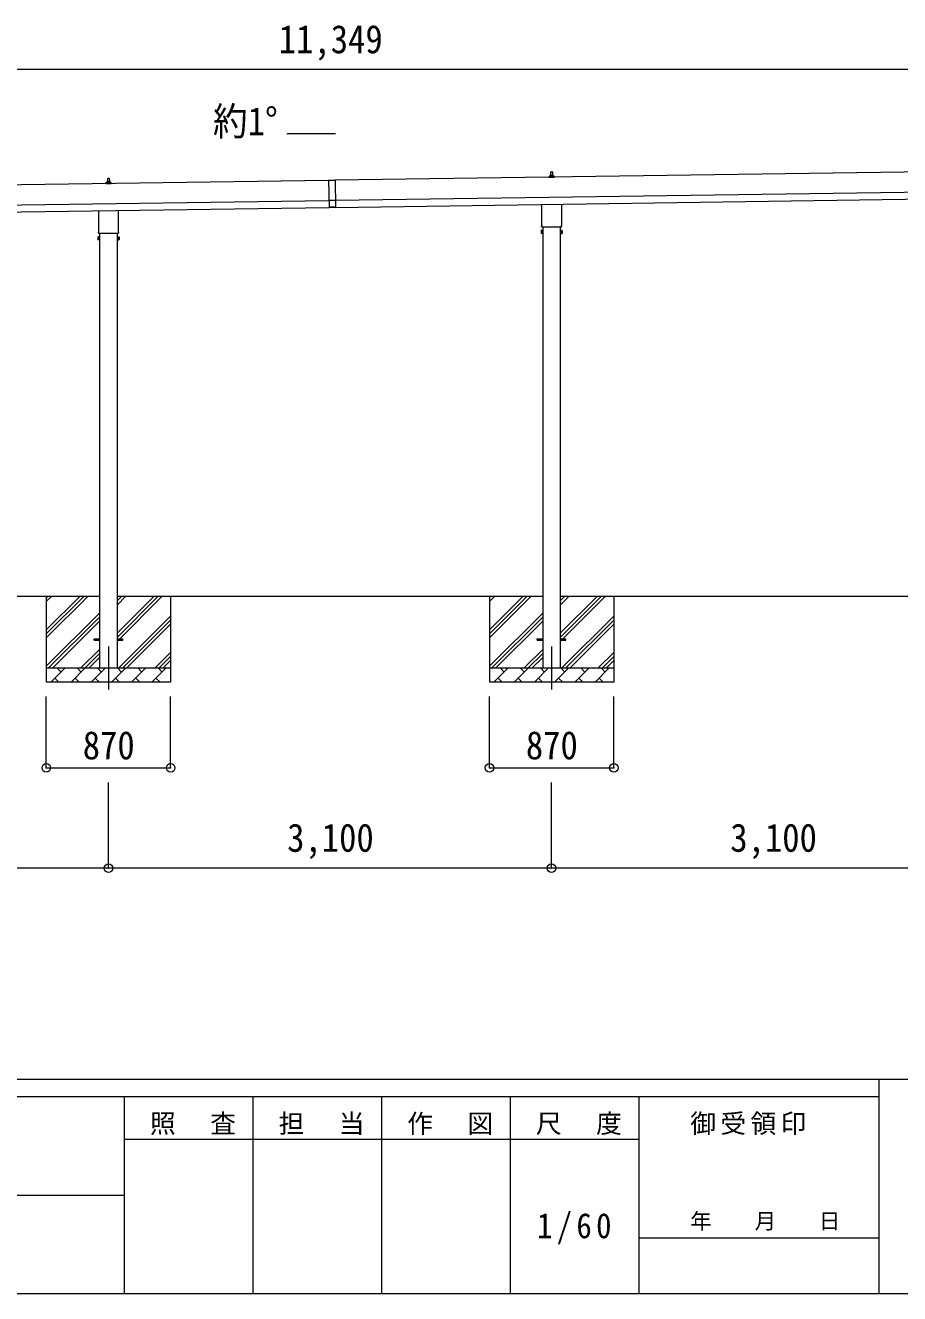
# Model space of a CAD drawing. Units: millimetres at full size, sheet at 1:60. Extents: x -16864 to 16864, y -11640 to 11640.
# Drawn here: x 4711 to 10827, y -11640 to -2763 of the extents above; entities that cross this region are included whole.
import ezdxf
from ezdxf.enums import TextEntityAlignment as Align

# ---------------------------------------------------------------- set-up
doc = ezdxf.new("R2010")
doc.units = ezdxf.units.MM
doc.header["$LTSCALE"] = 60
doc.header["$PDMODE"] = 32
doc.header["$PDSIZE"] = 60
doc.linetypes.add('CHAIN1', pattern=[8, 5, -1, 1, -1])
for name, color, linetype, lineweight in [('0-1_Defpoints', 7, 'CHAIN1', 9), ('0-2_TEXT1', 4, 'Continuous', 9), ('0-3_SHAPE', 7, 'Continuous', 9), ('0-7_PARTS2', 7, 'Continuous', 9), ('0-8_TABLE1', 6, 'Continuous', 9), ('F-0', 7, 'Continuous', 9)]:
    doc.layers.add(name, color=color, linetype=linetype, lineweight=lineweight)
doc.styles.add('ＭＳ ゴシック', font='')
doc.styles.get('ＭＳ ゴシック').set_extended_font_data('MS Gothic')

msp = doc.modelspace()

# ---------------------------------------------------------------- linework, layer by layer
at = {"layer": '0-1_Defpoints'}
for p, q in [((5292.3, -7110.97), (5292.3, -7459.97)), ((8392.3, -7110.97), (8392.3, -7459.97))]:
    msp.add_line(p, q, dxfattribs=at)
at = {"layer": '0-2_TEXT1'}
for p, q in [((6880.2, -3520.13), (6544.2, -3524.93)), ((12482.98, -3767.55), (6877.36, -3847.63)), ((8382.61, -3817.35), (8382.61, -3813.14)), ((8383.61, -3813.14), (8401.61, -3813.14)), ((8386.61, -3813.14), (8387.33, -3789.61)), ((8388.33, -3788.64), (8396.88, -3788.64)), ((8397.88, -3789.61), (8398.61, -3813.14)), ((8402.61, -3817.35), (8402.61, -3813.14)), ((6832.37, -3848.27), (1201.9, -3928.71)), ((5274.36, -3872.92), (5274.36, -3865.21)), ((5310.86, -3872.92), (5274.36, -3872.92)), ((5274.74, -3864.42), (5310.47, -3864.42)), ((5275.12, -3864.24), (5281.84, -3862.61)), ((5282.22, -3862.42), (5302.99, -3862.42)), ((5282.61, -3861.64), (5282.61, -3857.42)), ((5283.61, -3857.42), (5301.61, -3857.42)), ((5286.61, -3857.42), (5287.33, -3833.9)), ((5288.33, -3832.92), (5296.88, -3832.92)), ((5297.88, -3833.9), (5298.61, -3857.42)), ((5302.61, -3861.64), (5302.61, -3857.42)), ((5310.09, -3864.24), (5303.37, -3862.61)), ((5310.86, -3872.92), (5310.86, -3865.21)), ((6832.35, -3847.27), (6877.35, -3846.63)), ((6832.35, -3847.27), (6835.1, -4039.75)), ((6877.36, -3847.63), (6832.37, -3848.27)), ((6877.35, -3846.63), (6880.1, -4039.11)), ((8374.36, -3828.64), (8374.36, -3820.92)), ((8410.86, -3828.64), (8374.36, -3828.64)), ((8374.74, -3820.14), (8410.47, -3820.14)), ((8375.12, -3819.95), (8381.84, -3818.32)), ((8382.22, -3818.14), (8402.99, -3818.14)), ((8410.09, -3819.95), (8403.37, -3818.32)), ((8410.86, -3828.64), (8410.86, -3820.92)), ((1203.9, -4068.69), (6834.37, -3988.26)), ((6879.38, -3988.62), (6834.38, -3989.26)), ((6879.36, -3987.62), (12484.98, -3907.54)), ((6880.08, -4037.61), (12485.7, -3957.53)), ((1204.62, -4118.69), (6835.08, -4038.25)), ((5224, -4206.91), (5224, -4061.27)), ((5360.6, -4059.32), (5360.6, -4206.91)), ((6880.03, -4034.11), (6835.03, -4034.75)), ((6880.1, -4039.11), (6835.1, -4039.75)), ((8324, -4162.62), (8324, -4016.98)), ((8460.6, -4015.03), (8460.6, -4162.62)), ((8322.3, -4171.4), (8322.3, -4165.9)), ((8462.3, -4165.9), (8462.3, -4171.4)), ((5218.3, -4245.18), (5219.06, -4243.87)), ((5218.3, -4245.18), (5218.3, -4262.18)), ((5225.3, -4248.77), (5219.06, -4248.77)), ((5225.3, -4258.59), (5219.06, -4258.59)), ((5222.3, -4215.68), (5222.3, -4210.18)), ((5360.24, -4219.18), (5224.36, -4219.18)), ((5229.8, -4219.18), (5229.8, -7260.97)), ((5354.8, -7260.97), (5354.8, -4219.18)), ((5359.3, -4248.77), (5365.54, -4248.77)), ((5359.3, -4258.59), (5365.54, -4258.59)), ((5362.3, -4210.18), (5362.3, -4215.68)), ((5366.3, -4245.18), (5365.54, -4243.87)), ((5366.3, -4245.18), (5366.3, -4262.18)), ((8318.3, -4200.9), (8319.06, -4199.58)), ((8318.3, -4200.9), (8318.3, -4217.9)), ((8318.3, -4217.9), (8319.06, -4219.21)), ((8325.3, -4204.49), (8319.06, -4204.49)), ((8325.3, -4214.3), (8319.06, -4214.3)), ((8325.3, -4219.21), (8319.06, -4219.21)), ((8460.24, -4174.9), (8324.36, -4174.9)), ((8327.8, -4218.6), (8325.3, -4218.6)), ((8329.8, -4174.9), (8329.8, -7260.97)), ((8454.8, -7260.97), (8454.8, -4174.9)), ((8456.8, -4218.6), (8459.3, -4218.6)), ((8459.3, -4204.49), (8465.54, -4204.49)), ((8459.3, -4214.3), (8465.54, -4214.3)), ((8459.3, -4219.21), (8465.54, -4219.21)), ((8466.3, -4200.9), (8465.54, -4199.58)), ((8466.3, -4217.9), (8465.54, -4219.21)), ((8466.3, -4200.9), (8466.3, -4217.9)), ((5218.3, -4262.18), (5219.06, -4263.5)), ((5225.3, -4263.5), (5219.06, -4263.5)), ((5227.8, -4262.88), (5225.3, -4262.88)), ((5356.8, -4262.88), (5359.3, -4262.88)), ((5359.3, -4263.5), (5365.54, -4263.5)), ((5366.3, -4262.18), (5365.54, -4263.5)), ((5192.3, -7056.47), (5229.8, -7056.47)), ((5192.3, -7065.47), (5192.3, -7056.47)), ((5192.3, -7056.47), (5229.8, -7056.47)), ((5192.3, -7065.47), (5192.3, -7056.47)), ((5192.3, -7065.47), (5229.8, -7065.47)), ((5192.3, -7065.47), (5229.8, -7065.47)), ((5354.8, -7056.47), (5392.3, -7056.47)), ((5354.8, -7056.47), (5392.3, -7056.47)), ((5354.8, -7065.47), (5392.3, -7065.47)), ((5354.8, -7065.47), (5392.3, -7065.47)), ((5392.3, -7065.47), (5392.3, -7056.47)), ((5392.3, -7065.47), (5392.3, -7056.47)), ((8292.3, -7056.47), (8329.8, -7056.47)), ((8292.3, -7065.47), (8292.3, -7056.47)), ((8292.3, -7056.47), (8329.8, -7056.47)), ((8292.3, -7065.47), (8292.3, -7056.47)), ((8292.3, -7065.47), (8329.8, -7065.47)), ((8292.3, -7065.47), (8329.8, -7065.47)), ((8454.8, -7056.47), (8492.3, -7056.47)), ((8454.8, -7056.47), (8492.3, -7056.47)), ((8454.8, -7065.47), (8492.3, -7065.47)), ((8454.8, -7065.47), (8492.3, -7065.47)), ((8492.3, -7065.47), (8492.3, -7056.47)), ((8492.3, -7065.47), (8492.3, -7056.47))]:
    msp.add_line(p, q, dxfattribs=at)
for points in [[(5225.3, -4263.5), (5225.3, -4243.87), (5219.06, -4243.87)], [(5225.3, -4262.88), (5225.3, -4244.48), (5227.8, -4244.48)], [(5359.3, -4262.88), (5359.3, -4244.48), (5356.8, -4244.48)], [(5359.3, -4263.5), (5359.3, -4243.87), (5365.54, -4243.87)], [(8325.3, -4219.21), (8325.3, -4199.58), (8319.06, -4199.58)], [(8325.3, -4218.6), (8325.3, -4200.2), (8327.8, -4200.2)], [(8459.3, -4218.6), (8459.3, -4200.2), (8456.8, -4200.2)], [(8459.3, -4219.21), (8459.3, -4199.58), (8465.54, -4199.58)]]:
    msp.add_lwpolyline(points, dxfattribs=at)
for points in [[(5227.8, -4264.18), (5227.8, -4243.18), (5229.8, -4243.18), (5229.8, -4264.18)], [(5356.8, -4264.18), (5356.8, -4243.18), (5354.8, -4243.18), (5354.8, -4264.18)], [(8327.8, -4219.9), (8327.8, -4198.9), (8329.8, -4198.9), (8329.8, -4219.9)], [(8456.8, -4219.9), (8456.8, -4198.9), (8454.8, -4198.9), (8454.8, -4219.9)]]:
    msp.add_lwpolyline(points, close=True, dxfattribs=at)
for centre, radius, start, end in [((8386.69, -3813.77), 4.13, 90, 171.17633), ((8383.61, -3814.14), 1, 90, 180), ((8388.33, -3789.64), 1, 90, 178.60509), ((8395.94, -3813.14), 4.83, 133.60282, 180), ((8389.27, -3813.14), 4.83, 0, 46.39718), ((8396.88, -3789.64), 1, 1.39491, 90), ((8398.52, -3813.77), 4.13, 8.82367, 90), ((8401.61, -3814.14), 1, 0, 90), ((5275.36, -3865.21), 1, 103.62699, 180), ((5281.61, -3861.64), 1, 283.62699, 0), ((5286.69, -3858.06), 4.13, 90, 171.17633), ((5283.61, -3858.42), 1, 90, 180), ((5288.33, -3833.92), 1, 90, 178.60509), ((5295.94, -3857.42), 4.83, 133.60282, 180), ((5289.27, -3857.42), 4.83, 0, 46.39718), ((5296.88, -3833.92), 1, 1.39491, 90), ((5298.52, -3858.06), 4.13, 8.82367, 90), ((5301.61, -3858.42), 1, 0, 90), ((5303.61, -3861.64), 1, 180, 256.37301), ((5309.86, -3865.21), 1, 0, 76.37301), ((8375.36, -3820.92), 1, 103.62699, 180), ((8381.61, -3817.35), 1, 283.62699, 0), ((8403.61, -3817.35), 1, 180, 256.37301), ((8409.86, -3820.92), 1, 0, 76.37301), ((8326.3, -4165.9), 4, 125.09963, 180), ((8326.3, -4171.4), 4, 180, 194.47751), ((8458.3, -4165.9), 4, 0, 54.90037), ((8458.3, -4171.4), 4, 345.52249, 0), ((5222.64, -4246.32), 4.34, 145.61575, 214.38425), ((5234.54, -4253.68), 16.24, 162.41205, 197.58795), ((5222.64, -4261.04), 4.34, 145.61575, 214.38425), ((5226.3, -4210.18), 4, 125.09963, 180), ((5226.3, -4215.68), 4, 180, 194.47751), ((5226.3, -4215.68), 4, 194.47751, 241.04498), ((5358.3, -4215.68), 4, 298.95502, 345.52249), ((5358.3, -4210.18), 4, 0, 54.90037), ((5358.3, -4215.68), 4, 345.52249, 0), ((5361.95, -4246.32), 4.34, 325.61575, 34.38425), ((5350.06, -4253.68), 16.24, 342.41205, 17.58795), ((5361.95, -4261.04), 4.34, 325.61575, 34.38425), ((8322.64, -4202.04), 4.34, 145.61575, 214.38425), ((8334.54, -4209.4), 16.24, 162.41205, 197.58795), ((8322.64, -4216.76), 4.34, 145.61575, 214.38425), ((8326.3, -4171.4), 4, 194.47751, 241.04498), ((8458.3, -4171.4), 4, 298.95502, 345.52249), ((8461.95, -4202.04), 4.34, 325.61575, 34.38425), ((8450.06, -4209.4), 16.24, 342.41205, 17.58795), ((8461.95, -4216.76), 4.34, 325.61575, 34.38425)]:
    msp.add_arc(centre, radius, start, end, dxfattribs=at)
at = {"layer": '0-3_SHAPE'}
for p, q in [((5229.8, -6760.97), (2254.8, -6760.97)), ((4857.3, -6760.97), (4857.3, -7360.97)), ((4857.3, -6994.45), (5090.78, -6760.97)), ((4857.3, -7022.73), (5119.07, -6760.97)), ((4857.3, -7051.02), (5147.35, -6760.97)), ((4857.3, -6768.18), (4864.51, -6760.97)), ((4857.3, -6796.46), (4892.79, -6760.97)), ((8329.8, -6760.97), (5354.8, -6760.97)), ((5354.8, -6789.79), (5383.62, -6760.97)), ((5354.8, -6818.08), (5411.91, -6760.97)), ((5354.8, -7072.63), (5666.47, -6760.97)), ((5354.8, -7016.07), (5609.9, -6760.97)), ((5354.8, -7044.35), (5638.18, -6760.97)), ((5727.3, -6760.97), (5727.3, -7360.97)), ((7957.3, -6760.97), (7957.3, -7360.97)), ((7957.3, -6994.45), (8190.78, -6760.97)), ((7957.3, -7022.73), (8219.07, -6760.97)), ((7957.3, -7051.02), (8247.35, -6760.97)), ((7957.3, -6768.18), (7964.51, -6760.97)), ((7957.3, -6796.46), (7992.79, -6760.97)), ((11429.8, -6760.97), (8454.8, -6760.97)), ((8454.8, -6789.79), (8483.62, -6760.97)), ((8454.8, -6818.08), (8511.91, -6760.97)), ((8454.8, -7072.63), (8766.47, -6760.97)), ((8454.8, -7016.07), (8709.9, -6760.97)), ((8454.8, -7044.35), (8738.18, -6760.97)), ((8827.3, -6760.97), (8827.3, -7360.97)), ((4857.3, -7249.01), (5229.8, -6876.51)), ((4873.62, -7260.97), (5229.8, -6904.79)), ((5364.46, -7260.97), (5727.3, -6898.12)), ((7957.3, -7249.01), (8329.8, -6876.51)), ((7973.62, -7260.97), (8329.8, -6904.79)), ((8464.46, -7260.97), (8827.3, -6898.12)), ((4901.91, -7260.97), (5229.8, -6933.08)), ((5392.74, -7260.97), (5727.3, -6926.41)), ((5421.03, -7260.97), (5727.3, -6954.69)), ((8001.91, -7260.97), (8329.8, -6933.08)), ((8492.74, -7260.97), (8827.3, -6926.41)), ((8521.03, -7260.97), (8827.3, -6954.69)), ((5099.9, -7260.97), (5229.8, -7131.07)), ((5128.18, -7260.97), (5229.8, -7159.35)), ((5156.47, -7260.97), (5229.8, -7187.63)), ((5619.02, -7260.97), (5727.3, -7152.68)), ((5647.3, -7260.97), (5727.3, -7180.97)), ((8199.9, -7260.97), (8329.8, -7131.07)), ((8228.18, -7260.97), (8329.8, -7159.35)), ((8256.47, -7260.97), (8329.8, -7187.63)), ((8719.02, -7260.97), (8827.3, -7152.68)), ((8747.3, -7260.97), (8827.3, -7180.97)), ((4857.3, -7260.97), (5727.3, -7260.97)), ((4888.75, -7360.97), (4988.75, -7260.97)), ((4960.19, -7289.52), (4931.64, -7260.97)), ((5030.17, -7360.97), (5130.17, -7260.97)), ((5101.61, -7289.52), (5073.06, -7260.97)), ((5171.59, -7360.97), (5271.59, -7260.97)), ((5243.04, -7289.52), (5214.48, -7260.97)), ((5313.01, -7360.97), (5413.01, -7260.97)), ((5384.46, -7289.52), (5355.9, -7260.97)), ((5454.43, -7360.97), (5554.43, -7260.97)), ((5525.88, -7289.52), (5497.32, -7260.97)), ((5595.85, -7360.97), (5695.85, -7260.97)), ((5667.3, -7289.52), (5638.75, -7260.97)), ((5675.58, -7260.97), (5727.3, -7209.25)), ((7957.3, -7260.97), (8827.3, -7260.97)), ((7988.75, -7360.97), (8088.75, -7260.97)), ((8060.19, -7289.52), (8031.64, -7260.97)), ((8130.17, -7360.97), (8230.17, -7260.97)), ((8201.61, -7289.52), (8173.06, -7260.97)), ((8271.59, -7360.97), (8371.59, -7260.97)), ((8343.04, -7289.52), (8314.48, -7260.97)), ((8413.01, -7360.97), (8513.01, -7260.97)), ((8484.46, -7289.52), (8455.9, -7260.97)), ((8554.43, -7360.97), (8654.43, -7260.97)), ((8625.88, -7289.52), (8597.32, -7260.97)), ((8695.85, -7360.97), (8795.85, -7260.97)), ((8767.3, -7289.52), (8738.75, -7260.97)), ((8775.58, -7260.97), (8827.3, -7209.25)), ((5727.3, -7360.97), (4857.3, -7360.97)), ((4917.3, -7332.41), (4945.85, -7360.97)), ((5058.72, -7332.41), (5087.27, -7360.97)), ((5200.14, -7332.41), (5228.7, -7360.97)), ((5341.56, -7332.41), (5370.12, -7360.97)), ((5482.98, -7332.41), (5511.54, -7360.97)), ((5624.41, -7332.41), (5652.96, -7360.97)), ((8827.3, -7360.97), (7957.3, -7360.97)), ((8017.3, -7332.41), (8045.85, -7360.97)), ((8158.72, -7332.41), (8187.27, -7360.97)), ((8300.14, -7332.41), (8328.7, -7360.97)), ((8441.56, -7332.41), (8470.12, -7360.97)), ((8582.98, -7332.41), (8611.54, -7360.97)), ((8724.41, -7332.41), (8752.96, -7360.97))]:
    msp.add_line(p, q, dxfattribs=at)
at = {"layer": '0-7_PARTS2', "color": 4}
for p, q in [((6544.2, -3524.93), (6544.2, -3520.13)), ((6544.2, -3520.13), (6880.2, -3520.13))]:
    msp.add_line(p, q, dxfattribs=at)
at = {"layer": '0-8_TABLE1'}
for p, q in [((12518.3, -3073.33), (1169.3, -3073.33)), ((4857.3, -7959.97), (4857.3, -7459.97)), ((5727.3, -7959.97), (5727.3, -7459.97)), ((7957.3, -7959.97), (7957.3, -7459.97)), ((8827.3, -7959.97), (8827.3, -7459.97)), ((4857.3, -7959.97), (5727.3, -7959.97)), ((7957.3, -7959.97), (8827.3, -7959.97)), ((5292.3, -8661.97), (5292.3, -8061.97)), ((8392.3, -8661.97), (8392.3, -8061.97)), ((5292.3, -8661.97), (2192.3, -8661.97)), ((8392.3, -8661.97), (5292.3, -8661.97)), ((11492.3, -8661.97), (8392.3, -8661.97))]:
    msp.add_line(p, q, dxfattribs=at)
for p in [(4857.3, -7959.97), (5727.3, -7959.97), (7957.3, -7959.97), (8827.3, -7959.97), (5292.3, -8661.97), (8392.3, -8661.97)]:
    msp.add_point(p, dxfattribs=at)
at = {"layer": 'F-0', "color": 5, "lineweight": 5}
for p, q in [((-16864.12, -10140), (16015.88, -10140)), ((10682.37, -10140), (10682.37, -11640)), ((-16864.12, -10260), (10682.37, -10260)), ((5402.37, -10260), (5402.37, -11640)), ((6302.37, -10260), (6302.37, -11640)), ((7202.37, -10260), (7202.37, -11640)), ((8102.36, -10260), (8102.36, -11640)), ((9002.37, -10260), (9002.37, -11640)), ((5402.37, -10560), (9002.37, -10560)), ((-6897.63, -10950), (5402.37, -10950)), ((9002.37, -11250), (10682.37, -11250)), ((-16864.12, -11640), (16015.88, -11640))]:
    msp.add_line(p, q, dxfattribs=at)

# ---------------------------------------------------------------- texts
at = {"layer": '0-7_PARTS2', "style": 'ＭＳ ゴシック', "width": 0.9}
msp.add_text('約1°', height=197.9, dxfattribs=at).set_placement((6023.12, -3592.69), align=Align.BOTTOM_LEFT)
at = {"layer": '0-8_TABLE1', "color": 7, "style": 'ＭＳ ゴシック', "width": 0.9}
for s, p in [('11,349', (6483.8, -3018.33)), ('870', (5112.3, -7959.97)), ('870', (8212.3, -7959.97)), ('3,100', (6542.3, -8606.97)), ('3,100', (9642.3, -8606.97))]:
    msp.add_text(s, height=197.9, dxfattribs=at).set_placement(p, align=Align.BOTTOM_LEFT)
at = {"layer": 'F-0', "style": 'ＭＳ ゴシック'}
msp.add_text('年\u3000\u3000月\u3000\u3000日', height=110, dxfattribs=at).set_placement((9362.37, -11220), align=Align.BOTTOM_LEFT)
at = {"layer": 'F-0', "attachment_point": 7, "style": 'ＭＳ ゴシック'}
for s, insert, char_height in [('\\T1.17;照\u3000査', (5582.37, -10530), 132), ('\\T1.17;担\u3000当', (6482.37, -10530), 132), ('\\T1.17;作\u3000図', (7382.37, -10530), 132), ('\\T1.17;尺\u3000度', (8282.37, -10530), 132), ('\\T1.17;御受領印', (9362.37, -10530), 132), ('\\T1.28;\\W0.9;1/60', (8289.87, -11295), 176)]:
    msp.add_mtext(s, dxfattribs=dict(at, insert=insert, char_height=char_height))

doc.saveas('drawing.dxf')
